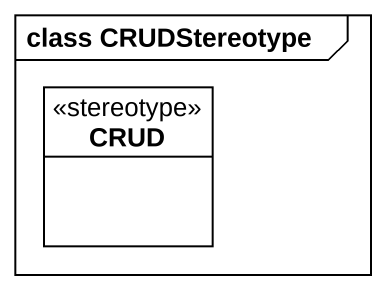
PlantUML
@startuml
mainframe class CRUDStereotype
hide circle
hide empty members
class CRUD <<stereotype>>
@enduml
